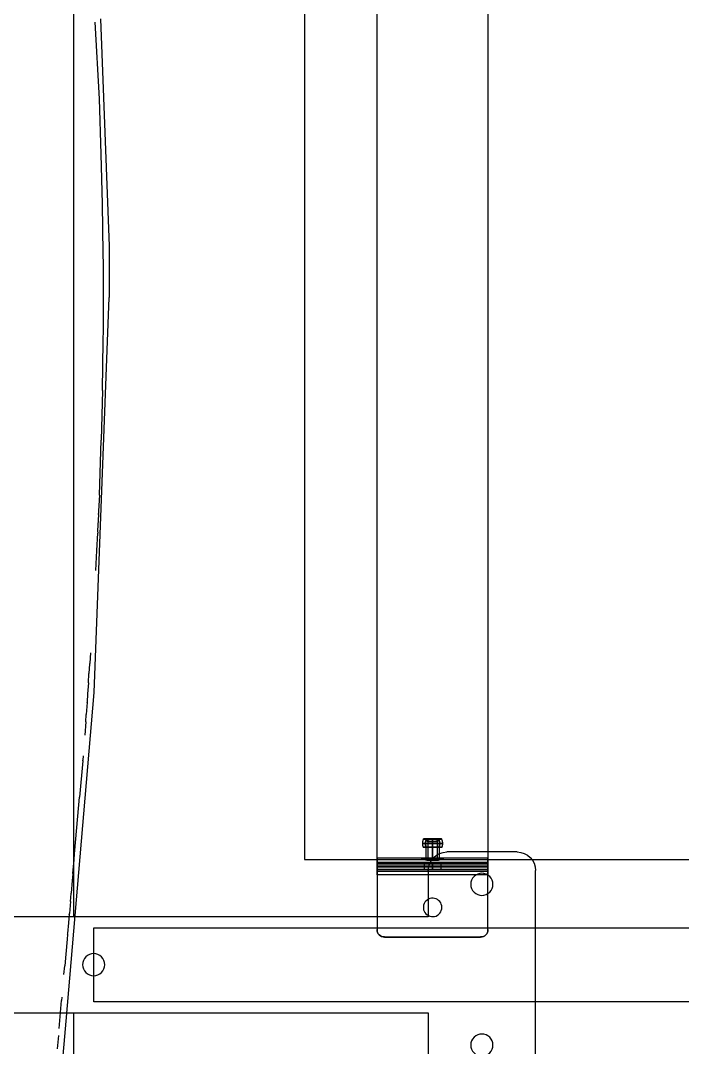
# Model space of a CAD drawing. Header units: millimetres. Extents: x 151130 to 215929, y 2134 to 34533.
# Drawn here: x 164044.9 to 164224, y 10370.8 to 10648.7 of the extents above; entities that cross this region are included whole.
import ezdxf

# ---------------------------------------------------------------- set-up
doc = ezdxf.new("R2010")
doc.units = ezdxf.units.MM
for name, color, linetype in [('2D', 7, 'Continuous'), ('MUEBLES', 8, 'Continuous'), ('OH!-Furniture', 7, 'Continuous')]:
    doc.layers.add(name, color=color, linetype=linetype)

# ---------------------------------------------------------------- blocks, each defined once
blk = doc.blocks.new('SP.LI.5LTD.120')
at = {"layer": '2D'}
for p, q in [((55, 138), (55, -138)), ((175, -120.5), (156, -120.5)), ((151, -125.5), (151, -138)), ((180, -176.5), (180, -125.5)), ((151, -138), (18, -138)), ((18, -164), (151, -164)), ((55, -164), (55, -433)), ((151, -164), (151, -176.5))]:
    blk.add_line(p, q, dxfattribs=at)
at = {"layer": '2D', "extrusion": (0, 0, -1)}
for centre, major_axis, start_param, end_param in [((156, -125.5), (-3.54, 3.54), 5.497787, 7.068583), ((175, -125.5), (3.54, 3.54), -0.785398, 0.785398), ((165.5, -129.25), (2.12, 2.12), 2.356194490192319, 8.639379797371905), ((60.5, -151), (2.12, 2.12), 2.356194490192319, 8.639379797371905), ((165.5, -172.75), (2.12, 2.12), 2.356194490192319, 8.639379797371905)]:
    blk.add_ellipse(centre, major_axis=major_axis, ratio=1, start_param=start_param, end_param=end_param, dxfattribs=at)
blk = doc.blocks.new('GANCHO C DOBLE-flat-4')
at = {"layer": 'OH!-Furniture', "color": 2, "flags": 128}
for points in [[(-96.05, 482.1), (-96.05, 726.5), (-66.06, 726.5), (-66.06, 482.1), (-96.05, 482.1)], [(-66.06, 482.1), (-96.05, 482.1), (-96.05, 726.5), (-66.06, 726.5)], [(-83.54, 487.26), (-83.53, 487.27), (-83.52, 487.29), (-83.51, 487.3), (-83.5, 487.32), (-83.49, 487.33), (-83.47, 487.35), (-83.46, 487.36), (-83.44, 487.37), (-83.42, 487.38), (-83.41, 487.38), (-83.39, 487.39), (-83.37, 487.4), (-83.35, 487.4), (-83.33, 487.4), (-83.31, 487.4), (-83.29, 487.4), (-83.27, 487.4), (-83.25, 487.39), (-83.24, 487.39), (-83.22, 487.38), (-83.2, 487.37), (-83.18, 487.36), (-83.17, 487.35), (-83.15, 487.34), (-83.14, 487.33), (-83.13, 487.31), (-83.14, 487.33), (-83.15, 487.34), (-83.17, 487.35), (-83.18, 487.36), (-83.2, 487.37), (-83.22, 487.38), (-83.24, 487.39), (-83.25, 487.39), (-83.27, 487.4), (-83.29, 487.4), (-83.31, 487.4), (-83.33, 487.4), (-83.35, 487.4), (-83.37, 487.4), (-83.39, 487.39), (-83.41, 487.38), (-83.42, 487.38), (-83.44, 487.37), (-83.46, 487.36), (-83.47, 487.35), (-83.49, 487.33), (-83.5, 487.32), (-83.51, 487.3), (-83.52, 487.29), (-83.53, 487.27)], [(-82.71, 485.11), (-82.74, 485.16), (-82.76, 485.2), (-82.79, 485.25), (-82.81, 485.3), (-82.83, 485.35), (-82.85, 485.39), (-82.87, 485.44), (-82.89, 485.49), (-82.9, 485.54), (-82.92, 485.6), (-82.93, 485.65), (-82.94, 485.7), (-82.95, 485.75), (-82.96, 485.8), (-82.97, 485.85), (-82.98, 485.91), (-82.98, 485.96), (-82.98, 486.01), (-82.99, 486.06), (-82.99, 486.12), (-82.98, 486.17), (-82.98, 486.22), (-82.98, 486.28), (-82.97, 486.33), (-82.97, 486.38), (-82.96, 486.43), (-82.95, 486.49), (-82.94, 486.54), (-82.93, 486.59), (-82.91, 486.64), (-82.9, 486.69), (-82.88, 486.74), (-82.86, 486.79), (-82.84, 486.84), (-82.82, 486.89), (-82.8, 486.94), (-82.78, 486.98), (-82.75, 487.03), (-82.73, 487.08), (-82.7, 487.12), (-82.67, 487.17), (-82.64, 487.21), (-82.61, 487.26), (-82.64, 487.21), (-82.67, 487.17), (-82.7, 487.12), (-82.73, 487.08), (-82.75, 487.03), (-82.78, 486.98), (-82.8, 486.94), (-82.82, 486.89), (-82.84, 486.84), (-82.86, 486.79), (-82.88, 486.74), (-82.9, 486.69), (-82.91, 486.64), (-82.93, 486.59), (-82.94, 486.54), (-82.95, 486.49), (-82.96, 486.43), (-82.97, 486.38), (-82.97, 486.33), (-82.98, 486.28), (-82.98, 486.22), (-82.98, 486.17), (-82.99, 486.12), (-82.99, 486.06), (-82.98, 486.01), (-82.98, 485.96), (-82.98, 485.91), (-82.97, 485.85), (-82.96, 485.8), (-82.95, 485.75), (-82.94, 485.7), (-82.93, 485.65), (-82.92, 485.6), (-82.9, 485.54), (-82.89, 485.49), (-82.87, 485.44), (-82.85, 485.39), (-82.83, 485.35), (-82.81, 485.3), (-82.79, 485.25), (-82.76, 485.2), (-82.74, 485.16)], [(-81.04, 487.31), (-81.04, 487.24), (-81.04, 487.16), (-81.04, 487.08), (-81.04, 487.01), (-81.04, 486.95), (-81.04, 486.88), (-81.04, 486.82), (-81.04, 486.76), (-81.04, 486.71), (-81.04, 486.66), (-81.04, 486.71), (-81.04, 486.76), (-81.04, 486.82), (-81.04, 486.88), (-81.04, 486.95), (-81.04, 487.01), (-81.04, 487.08), (-81.04, 487.16), (-81.04, 487.24)], [(-81.04, 481.59), (-81.04, 486.66)], [(-79.47, 487.26), (-79.44, 487.21), (-79.41, 487.17), (-79.39, 487.12), (-79.36, 487.08), (-79.33, 487.03), (-79.31, 486.98), (-79.29, 486.94), (-79.26, 486.89), (-79.24, 486.84), (-79.22, 486.79), (-79.21, 486.74), (-79.19, 486.69), (-79.17, 486.64), (-79.16, 486.59), (-79.15, 486.54), (-79.14, 486.49), (-79.13, 486.43), (-79.12, 486.38), (-79.11, 486.33), (-79.11, 486.28), (-79.1, 486.22), (-79.1, 486.17), (-79.1, 486.12), (-79.1, 486.06), (-79.1, 486.01), (-79.11, 485.96), (-79.11, 485.91), (-79.12, 485.85), (-79.13, 485.8), (-79.13, 485.75), (-79.14, 485.7), (-79.16, 485.65), (-79.17, 485.6), (-79.18, 485.54), (-79.2, 485.49), (-79.22, 485.44), (-79.24, 485.39), (-79.26, 485.35), (-79.28, 485.3), (-79.3, 485.25), (-79.33, 485.2), (-79.35, 485.16), (-79.38, 485.11), (-79.35, 485.16), (-79.33, 485.2), (-79.3, 485.25), (-79.28, 485.3), (-79.26, 485.35), (-79.24, 485.39), (-79.22, 485.44), (-79.2, 485.49), (-79.18, 485.54), (-79.17, 485.6), (-79.16, 485.65), (-79.14, 485.7), (-79.13, 485.75), (-79.13, 485.8), (-79.12, 485.85), (-79.11, 485.91), (-79.11, 485.96), (-79.1, 486.01), (-79.1, 486.06), (-79.1, 486.12), (-79.1, 486.17), (-79.1, 486.22), (-79.11, 486.28), (-79.11, 486.33), (-79.12, 486.38), (-79.13, 486.43), (-79.14, 486.49), (-79.15, 486.54), (-79.16, 486.59), (-79.17, 486.64), (-79.19, 486.69), (-79.21, 486.74), (-79.22, 486.79), (-79.24, 486.84), (-79.26, 486.89), (-79.29, 486.94), (-79.31, 486.98), (-79.33, 487.03), (-79.36, 487.08), (-79.39, 487.12), (-79.41, 487.17), (-79.44, 487.21)], [(-78.96, 487.31), (-78.95, 487.33), (-78.93, 487.34), (-78.92, 487.35), (-78.9, 487.36), (-78.89, 487.37), (-78.87, 487.38), (-78.85, 487.39), (-78.83, 487.39), (-78.81, 487.4), (-78.79, 487.4), (-78.78, 487.4), (-78.76, 487.4), (-78.74, 487.4), (-78.72, 487.4), (-78.7, 487.39), (-78.68, 487.38), (-78.66, 487.38), (-78.65, 487.37), (-78.63, 487.36), (-78.62, 487.35), (-78.6, 487.33), (-78.59, 487.32), (-78.58, 487.3), (-78.56, 487.29), (-78.55, 487.27), (-78.55, 487.26), (-78.55, 487.27), (-78.56, 487.29), (-78.58, 487.3), (-78.59, 487.32), (-78.6, 487.33), (-78.62, 487.35), (-78.63, 487.36), (-78.65, 487.37), (-78.66, 487.38), (-78.68, 487.38), (-78.7, 487.39), (-78.72, 487.4), (-78.74, 487.4), (-78.76, 487.4), (-78.78, 487.4), (-78.79, 487.4), (-78.81, 487.4), (-78.83, 487.39), (-78.85, 487.39), (-78.87, 487.38), (-78.89, 487.37), (-78.9, 487.36), (-78.92, 487.35), (-78.93, 487.34), (-78.95, 487.33)], [(-81.04, 482.03), (-81.04, 482.11)], [(-66.06, 480.6), (-96.05, 480.6)], [(-66.06, 479.1), (-96.05, 479.1)], [(-78.8, 479.1), (-78.91, 479.1), (-79.24, 479.1), (-79.74, 479.1), (-80.35, 479.1), (-81.04, 479.1), (-81.76, 479.1), (-82.37, 479.1), (-82.87, 479.1), (-83.21, 479.1), (-83.32, 479.1), (-83.21, 479.1), (-82.87, 479.1), (-82.37, 479.1), (-81.76, 479.1), (-81.04, 479.1), (-80.35, 479.1), (-79.74, 479.1), (-79.24, 479.1), (-78.91, 479.1), (-78.8, 479.1)], [(-81.04, 479.1), (-81.04, 480.6)], [(-78.55, 468.81), (-78.57, 469.23), (-78.69, 469.65), (-78.85, 470.03), (-79.1, 470.39), (-79.41, 470.7), (-79.74, 470.95), (-80.1, 471.14), (-80.52, 471.25), (-80.93, 471.31), (-81.35, 471.28), (-81.76, 471.2), (-82.18, 471.03), (-82.54, 470.81), (-82.85, 470.53), (-83.12, 470.2), (-83.32, 469.84), (-83.46, 469.45), (-83.54, 469.04), (-83.54, 468.59), (-83.46, 468.18), (-83.32, 467.79), (-83.12, 467.43), (-82.85, 467.09), (-82.54, 466.82), (-82.18, 466.59), (-81.76, 466.43), (-81.35, 466.34), (-80.93, 466.32), (-80.52, 466.37), (-80.1, 466.48), (-79.74, 466.68), (-79.41, 466.93), (-79.1, 467.23), (-78.85, 467.59), (-78.69, 467.98), (-78.57, 468.4), (-78.55, 468.81)], [(-78.55, 468.81), (-78.57, 469.23), (-78.69, 469.65), (-78.85, 470.03), (-79.1, 470.39), (-79.41, 470.7), (-79.74, 470.95), (-80.1, 471.14), (-80.52, 471.25), (-80.93, 471.31), (-81.35, 471.28), (-81.76, 471.2), (-82.18, 471.03), (-82.54, 470.81), (-82.85, 470.53), (-83.12, 470.2), (-83.32, 469.84), (-83.46, 469.45), (-83.54, 469.04), (-83.54, 468.59), (-83.46, 468.18), (-83.32, 467.79), (-83.12, 467.43), (-82.85, 467.09), (-82.54, 466.82), (-82.18, 466.59), (-81.76, 466.43), (-81.35, 466.34), (-80.93, 466.32), (-80.52, 466.37), (-80.1, 466.48), (-79.74, 466.68), (-79.41, 466.93), (-79.1, 467.23), (-78.85, 467.59), (-78.69, 467.98), (-78.57, 468.4), (-78.55, 468.81)], [(-94.05, 460.82), (-94.44, 460.85), (-94.83, 460.96), (-95.16, 461.16), (-95.47, 461.41), (-95.72, 461.71), (-95.91, 462.05), (-96.02, 462.43), (-96.05, 462.82), (-96.02, 462.43), (-95.91, 462.05), (-95.72, 461.71), (-95.47, 461.41), (-95.16, 461.16), (-94.83, 460.96), (-94.44, 460.85)], [(-66.06, 462.82), (-66.09, 462.43), (-66.2, 462.05), (-66.4, 461.71), (-66.65, 461.41), (-66.95, 461.16), (-67.28, 460.96), (-67.67, 460.85), (-68.06, 460.82), (-67.67, 460.85), (-67.28, 460.96), (-66.95, 461.16), (-66.65, 461.41), (-66.4, 461.71), (-66.2, 462.05), (-66.09, 462.43)], [(-94.05, 460.8), (-68.06, 460.8)]]:
    blk.add_lwpolyline(points, close=True, dxfattribs=at)
for points in [[(-78.3, 486.11), (-78.3, 486.11), (-78.32, 486.11), (-78.33, 486.11), (-78.35, 486.11), (-78.38, 486.11), (-78.4, 486.11), (-78.44, 486.11), (-78.47, 486.11), (-78.52, 486.11), (-78.56, 486.11), (-78.61, 486.11), (-78.66, 486.11), (-78.72, 486.11), (-78.78, 486.11), (-78.85, 486.11), (-78.91, 486.11), (-78.99, 486.11), (-79.06, 486.11), (-79.14, 486.11), (-79.22, 486.11), (-79.31, 486.11), (-79.39, 486.11), (-79.48, 486.11), (-79.57, 486.11), (-79.67, 486.11), (-79.77, 486.11), (-79.87, 486.11), (-79.97, 486.11), (-80.07, 486.11), (-80.17, 486.11), (-80.28, 486.11), (-80.39, 486.11), (-80.49, 486.11), (-80.6, 486.11), (-80.71, 486.11), (-80.82, 486.11), (-80.93, 486.11), (-81.04, 486.11), (-81.04, 486.22), (-81.04, 486.32), (-81.04, 486.43), (-81.04, 486.54), (-81.04, 486.64), (-81.04, 486.75), (-81.04, 486.85), (-81.04, 486.96), (-81.04, 487.06), (-81.04, 487.16), (-81.04, 487.26), (-81.04, 487.16), (-81.04, 487.06), (-81.04, 486.96), (-81.04, 486.85), (-81.04, 486.75), (-81.04, 486.64), (-81.04, 486.54), (-81.04, 486.43), (-81.04, 486.32), (-81.04, 486.22), (-81.04, 486.11), (-81.15, 486.11), (-81.26, 486.11), (-81.37, 486.11), (-81.48, 486.11), (-81.59, 486.11), (-81.7, 486.11), (-81.81, 486.11), (-81.91, 486.11), (-82.02, 486.11), (-82.12, 486.11), (-82.22, 486.11), (-82.32, 486.11), (-82.42, 486.11), (-82.51, 486.11), (-82.6, 486.11), (-82.69, 486.11), (-82.78, 486.11), (-82.87, 486.11), (-82.95, 486.11), (-83.03, 486.11), (-83.1, 486.11), (-83.17, 486.11), (-83.24, 486.11), (-83.31, 486.11), (-83.37, 486.11), (-83.42, 486.11), (-83.48, 486.11), (-83.53, 486.11), (-83.57, 486.11), (-83.61, 486.11), (-83.65, 486.11), (-83.68, 486.11), (-83.71, 486.11), (-83.74, 486.11), (-83.76, 486.11), (-83.77, 486.11), (-83.78, 486.11), (-83.79, 486.11), (-83.79, 486.11)], [(-83.54, 487.26), (-83.57, 487.2), (-83.59, 487.14), (-83.61, 487.08), (-83.64, 487.02), (-83.66, 486.96), (-83.67, 486.9), (-83.69, 486.84), (-83.71, 486.78), (-83.72, 486.72), (-83.74, 486.66), (-83.75, 486.6), (-83.76, 486.53), (-83.77, 486.47), (-83.77, 486.41), (-83.78, 486.35), (-83.79, 486.28), (-83.79, 486.22), (-83.79, 486.16), (-83.79, 486.09), (-83.79, 486.03), (-83.79, 485.97), (-83.78, 485.91), (-83.78, 485.84), (-83.77, 485.78), (-83.76, 485.72), (-83.75, 485.66), (-83.74, 485.59), (-83.73, 485.53), (-83.72, 485.47), (-83.7, 485.41), (-83.68, 485.35), (-83.67, 485.29), (-83.65, 485.23), (-83.63, 485.17), (-83.6, 485.11)], [(-83.6, 485.11), (-83.59, 485.11), (-83.58, 485.11), (-83.57, 485.11), (-83.55, 485.11), (-83.52, 485.11), (-83.5, 485.11), (-83.46, 485.11), (-83.43, 485.11), (-83.39, 485.11), (-83.34, 485.11), (-83.3, 485.11), (-83.24, 485.11), (-83.19, 485.11), (-83.13, 485.11), (-83.06, 485.11), (-83, 485.11), (-82.93, 485.11), (-82.85, 485.11), (-82.78, 485.11), (-82.7, 485.11), (-82.62, 485.11), (-82.53, 485.11), (-82.44, 485.11), (-82.35, 485.11), (-82.26, 485.11), (-82.17, 485.11), (-82.07, 485.11), (-81.97, 485.11), (-81.87, 485.11), (-81.77, 485.11), (-81.67, 485.11), (-81.57, 485.11), (-81.46, 485.11), (-81.36, 485.11), (-81.26, 485.11), (-81.15, 485.11), (-81.04, 485.11), (-80.94, 485.11), (-80.83, 485.11), (-80.73, 485.11), (-80.62, 485.11), (-80.52, 485.11), (-80.42, 485.11), (-80.31, 485.11), (-80.21, 485.11), (-80.11, 485.11), (-80.02, 485.11), (-79.92, 485.11), (-79.83, 485.11), (-79.73, 485.11), (-79.64, 485.11), (-79.56, 485.11), (-79.47, 485.11), (-79.39, 485.11), (-79.31, 485.11), (-79.23, 485.11), (-79.16, 485.11), (-79.09, 485.11), (-79.02, 485.11), (-78.96, 485.11), (-78.9, 485.11), (-78.84, 485.11), (-78.79, 485.11), (-78.74, 485.11), (-78.7, 485.11), (-78.66, 485.11), (-78.62, 485.11), (-78.59, 485.11), (-78.56, 485.11), (-78.54, 485.11), (-78.52, 485.11), (-78.5, 485.11), (-78.49, 485.11), (-78.49, 485.11), (-78.48, 485.11), (-78.46, 485.17), (-78.44, 485.23), (-78.42, 485.29), (-78.4, 485.35), (-78.39, 485.41), (-78.37, 485.47), (-78.36, 485.53), (-78.34, 485.59), (-78.33, 485.66), (-78.32, 485.72), (-78.31, 485.78), (-78.31, 485.84), (-78.3, 485.91), (-78.3, 485.97), (-78.3, 486.03), (-78.3, 486.09), (-78.3, 486.16), (-78.3, 486.22), (-78.3, 486.28), (-78.31, 486.35), (-78.31, 486.41), (-78.32, 486.47), (-78.33, 486.53), (-78.34, 486.6), (-78.35, 486.66), (-78.36, 486.72), (-78.38, 486.78), (-78.39, 486.84), (-78.41, 486.9), (-78.43, 486.96), (-78.45, 487.02), (-78.47, 487.08), (-78.5, 487.14), (-78.52, 487.2), (-78.55, 487.26)], [(-83.54, 487.26), (-83.53, 487.26), (-83.52, 487.26), (-83.51, 487.26), (-83.49, 487.26), (-83.46, 487.26), (-83.43, 487.26), (-83.4, 487.26), (-83.36, 487.26), (-83.32, 487.26), (-83.27, 487.26), (-83.22, 487.26), (-83.17, 487.26), (-83.11, 487.26), (-83.05, 487.26), (-82.99, 487.26), (-82.92, 487.26), (-82.85, 487.26), (-82.77, 487.26), (-82.69, 487.26), (-82.61, 487.26), (-82.53, 487.26), (-82.44, 487.26), (-82.35, 487.26), (-82.26, 487.26), (-82.17, 487.26), (-82.07, 487.26), (-81.97, 487.26), (-81.88, 487.26), (-81.78, 487.26), (-81.67, 487.26), (-81.57, 487.26), (-81.47, 487.26), (-81.36, 487.26), (-81.26, 487.26), (-81.15, 487.26), (-81.04, 487.26), (-80.94, 487.26), (-80.83, 487.26), (-80.73, 487.26), (-80.62, 487.26), (-80.52, 487.26), (-80.41, 487.26), (-80.31, 487.26), (-80.21, 487.26), (-80.11, 487.26), (-80.01, 487.26), (-79.92, 487.26), (-79.83, 487.26), (-79.73, 487.26), (-79.64, 487.26), (-79.56, 487.26), (-79.47, 487.26), (-79.39, 487.26), (-79.32, 487.26), (-79.24, 487.26), (-79.17, 487.26), (-79.1, 487.26), (-79.04, 487.26), (-78.97, 487.26), (-78.92, 487.26), (-78.86, 487.26), (-78.81, 487.26), (-78.77, 487.26), (-78.73, 487.26), (-78.69, 487.26), (-78.65, 487.26), (-78.63, 487.26), (-78.6, 487.26), (-78.58, 487.26), (-78.57, 487.26), (-78.55, 487.26), (-78.55, 487.26), (-78.55, 487.26), (-78.55, 487.26), (-78.55, 487.26), (-78.57, 487.26), (-78.58, 487.26), (-78.6, 487.26), (-78.63, 487.26), (-78.65, 487.26), (-78.69, 487.26), (-78.73, 487.26), (-78.77, 487.26), (-78.81, 487.26), (-78.86, 487.26), (-78.92, 487.26), (-78.97, 487.26), (-79.04, 487.26), (-79.1, 487.26), (-79.17, 487.26), (-79.24, 487.26), (-79.32, 487.26), (-79.39, 487.26), (-79.47, 487.26), (-79.56, 487.26), (-79.64, 487.26), (-79.73, 487.26), (-79.83, 487.26), (-79.92, 487.26), (-80.01, 487.26), (-80.11, 487.26), (-80.21, 487.26), (-80.31, 487.26), (-80.41, 487.26), (-80.52, 487.26), (-80.62, 487.26), (-80.73, 487.26), (-80.83, 487.26), (-80.94, 487.26), (-81.04, 487.26), (-81.15, 487.26), (-81.26, 487.26), (-81.36, 487.26), (-81.47, 487.26), (-81.57, 487.26), (-81.67, 487.26), (-81.78, 487.26), (-81.88, 487.26), (-81.97, 487.26), (-82.07, 487.26), (-82.17, 487.26), (-82.26, 487.26), (-82.35, 487.26), (-82.44, 487.26), (-82.53, 487.26), (-82.61, 487.26), (-82.69, 487.26), (-82.77, 487.26), (-82.85, 487.26), (-82.92, 487.26), (-82.99, 487.26), (-83.05, 487.26), (-83.11, 487.26), (-83.17, 487.26), (-83.22, 487.26), (-83.27, 487.26), (-83.32, 487.26), (-83.36, 487.26), (-83.4, 487.26), (-83.43, 487.26), (-83.46, 487.26), (-83.49, 487.26), (-83.51, 487.26), (-83.52, 487.26), (-83.53, 487.26), (-83.54, 487.26), (-83.54, 487.26)], [(-78.74, 487.4), (-78.75, 487.4), (-78.76, 487.4), (-78.77, 487.4), (-78.79, 487.4), (-78.82, 487.4), (-78.84, 487.4), (-78.88, 487.4), (-78.91, 487.4), (-78.95, 487.4), (-79, 487.4), (-79.05, 487.4), (-79.1, 487.4), (-79.15, 487.4), (-79.21, 487.4), (-79.28, 487.4), (-79.34, 487.4), (-79.41, 487.4), (-79.49, 487.4), (-79.56, 487.4), (-79.64, 487.4), (-79.72, 487.4), (-79.8, 487.4), (-79.89, 487.4), (-79.98, 487.4), (-80.07, 487.4), (-80.16, 487.4), (-80.25, 487.4), (-80.35, 487.4), (-80.45, 487.4), (-80.54, 487.4), (-80.64, 487.4), (-80.74, 487.4), (-80.84, 487.4), (-80.94, 487.4), (-81.04, 487.4), (-81.14, 487.4), (-81.24, 487.4), (-81.34, 487.4), (-81.44, 487.4), (-81.54, 487.4), (-81.64, 487.4), (-81.74, 487.4), (-81.83, 487.4), (-81.93, 487.4), (-82.02, 487.4), (-82.11, 487.4), (-82.2, 487.4), (-82.28, 487.4), (-82.37, 487.4), (-82.45, 487.4), (-82.53, 487.4), (-82.6, 487.4), (-82.67, 487.4), (-82.74, 487.4), (-82.81, 487.4), (-82.87, 487.4), (-82.93, 487.4), (-82.99, 487.4), (-83.04, 487.4), (-83.09, 487.4), (-83.13, 487.4), (-83.17, 487.4), (-83.21, 487.4), (-83.24, 487.4), (-83.27, 487.4), (-83.3, 487.4), (-83.31, 487.4), (-83.33, 487.4), (-83.34, 487.4), (-83.35, 487.4), (-83.35, 487.4), (-83.35, 487.4), (-83.34, 487.4), (-83.33, 487.4), (-83.31, 487.4), (-83.3, 487.4), (-83.27, 487.4), (-83.24, 487.4), (-83.21, 487.4), (-83.17, 487.4), (-83.13, 487.4), (-83.09, 487.4), (-83.04, 487.4), (-82.99, 487.4), (-82.93, 487.4), (-82.87, 487.4), (-82.81, 487.4), (-82.74, 487.4), (-82.67, 487.4), (-82.6, 487.4), (-82.53, 487.4), (-82.45, 487.4), (-82.37, 487.4), (-82.28, 487.4), (-82.2, 487.4), (-82.11, 487.4), (-82.02, 487.4), (-81.93, 487.4), (-81.83, 487.4), (-81.74, 487.4), (-81.64, 487.4), (-81.54, 487.4), (-81.44, 487.4), (-81.34, 487.4), (-81.24, 487.4), (-81.14, 487.4), (-81.04, 487.4), (-80.94, 487.4), (-80.84, 487.4), (-80.74, 487.4), (-80.64, 487.4), (-80.54, 487.4), (-80.45, 487.4), (-80.35, 487.4), (-80.25, 487.4), (-80.16, 487.4), (-80.07, 487.4), (-79.98, 487.4), (-79.89, 487.4), (-79.8, 487.4), (-79.72, 487.4), (-79.64, 487.4), (-79.56, 487.4), (-79.49, 487.4), (-79.41, 487.4), (-79.34, 487.4), (-79.28, 487.4), (-79.21, 487.4), (-79.15, 487.4), (-79.1, 487.4), (-79.05, 487.4), (-79, 487.4), (-78.95, 487.4), (-78.91, 487.4), (-78.88, 487.4), (-78.84, 487.4), (-78.82, 487.4), (-78.79, 487.4), (-78.77, 487.4), (-78.76, 487.4), (-78.75, 487.4), (-78.74, 487.4), (-78.74, 487.4)], [(-78.96, 487.31), (-78.96, 487.31), (-78.97, 487.31), (-78.98, 487.31), (-79, 487.31), (-79.02, 487.31), (-79.04, 487.31), (-79.07, 487.31), (-79.1, 487.31), (-79.14, 487.31), (-79.18, 487.31), (-79.22, 487.31), (-79.27, 487.31), (-79.33, 487.31), (-79.38, 487.31), (-79.44, 487.31), (-79.5, 487.31), (-79.57, 487.31), (-79.64, 487.31), (-79.71, 487.31), (-79.79, 487.31), (-79.87, 487.31), (-79.95, 487.31), (-80.03, 487.31), (-80.12, 487.31), (-80.2, 487.31), (-80.29, 487.31), (-80.38, 487.31), (-80.47, 487.31), (-80.57, 487.31), (-80.66, 487.31), (-80.76, 487.31), (-80.85, 487.31), (-80.95, 487.31), (-81.04, 487.31), (-81.14, 487.31), (-81.24, 487.31), (-81.33, 487.31), (-81.43, 487.31), (-81.52, 487.31), (-81.61, 487.31), (-81.71, 487.31), (-81.8, 487.31), (-81.88, 487.31), (-81.97, 487.31), (-82.06, 487.31), (-82.14, 487.31), (-82.22, 487.31), (-82.3, 487.31), (-82.37, 487.31), (-82.45, 487.31), (-82.52, 487.31), (-82.58, 487.31), (-82.65, 487.31), (-82.7, 487.31), (-82.76, 487.31), (-82.81, 487.31), (-82.86, 487.31), (-82.91, 487.31), (-82.95, 487.31), (-82.98, 487.31), (-83.02, 487.31), (-83.05, 487.31), (-83.07, 487.31), (-83.09, 487.31), (-83.11, 487.31), (-83.12, 487.31), (-83.12, 487.31), (-83.13, 487.31)], [(-83.12, 487.31), (-83.12, 487.31), (-83.11, 487.31), (-83.09, 487.31), (-83.07, 487.31), (-83.05, 487.31), (-83.02, 487.31), (-82.98, 487.31), (-82.95, 487.31), (-82.91, 487.31), (-82.86, 487.31), (-82.81, 487.31), (-82.76, 487.31), (-82.7, 487.31), (-82.65, 487.31), (-82.58, 487.31), (-82.52, 487.31), (-82.45, 487.31), (-82.37, 487.31), (-82.3, 487.31), (-82.22, 487.31), (-82.14, 487.31), (-82.06, 487.31), (-81.97, 487.31), (-81.88, 487.31), (-81.8, 487.31), (-81.71, 487.31), (-81.61, 487.31), (-81.52, 487.31), (-81.43, 487.31), (-81.33, 487.31), (-81.24, 487.31), (-81.14, 487.31), (-81.04, 487.31), (-80.95, 487.31), (-80.85, 487.31), (-80.76, 487.31), (-80.66, 487.31), (-80.57, 487.31), (-80.47, 487.31), (-80.38, 487.31), (-80.29, 487.31), (-80.2, 487.31), (-80.12, 487.31), (-80.03, 487.31), (-79.95, 487.31), (-79.87, 487.31), (-79.79, 487.31), (-79.71, 487.31), (-79.64, 487.31), (-79.57, 487.31), (-79.5, 487.31), (-79.44, 487.31), (-79.38, 487.31), (-79.33, 487.31), (-79.27, 487.31), (-79.22, 487.31), (-79.18, 487.31), (-79.14, 487.31), (-79.1, 487.31), (-79.07, 487.31), (-79.04, 487.31), (-79.02, 487.31), (-79, 487.31), (-78.98, 487.31), (-78.97, 487.31), (-78.96, 487.31), (-78.96, 487.31), (-79, 487.27), (-79.05, 487.22), (-79.09, 487.18), (-79.13, 487.13), (-79.18, 487.09), (-79.23, 487.05), (-79.27, 487.01), (-79.32, 486.97), (-79.37, 486.93), (-79.42, 486.89), (-79.47, 486.85), (-79.52, 486.82), (-79.58, 486.78), (-79.63, 486.75), (-79.68, 486.72), (-79.74, 486.69), (-79.79, 486.66)], [(-83.12, 487.31), (-83.08, 487.27), (-83.04, 487.22), (-83, 487.18), (-82.95, 487.13), (-82.91, 487.09), (-82.86, 487.05), (-82.81, 487.01), (-82.76, 486.97), (-82.72, 486.93), (-82.67, 486.89), (-82.61, 486.85), (-82.56, 486.82), (-82.51, 486.78), (-82.46, 486.75), (-82.4, 486.72), (-82.35, 486.69), (-82.29, 486.66)], [(-82.78, 487.32), (-82.74, 487.27), (-82.69, 487.23), (-82.65, 487.2), (-82.6, 487.16), (-82.56, 487.12), (-82.51, 487.09), (-82.46, 487.05), (-82.41, 487.02), (-82.36, 486.99), (-82.31, 486.96), (-82.26, 486.93), (-82.21, 486.9), (-82.16, 486.87), (-82.1, 486.85), (-82.05, 486.82), (-81.99, 486.8), (-81.94, 486.78), (-81.88, 486.76), (-81.83, 486.74), (-81.77, 486.72), (-81.71, 486.7), (-81.66, 486.69), (-81.6, 486.67), (-81.54, 486.66)], [(-82.78, 487.32), (-82.74, 487.27), (-82.69, 487.23), (-82.65, 487.2), (-82.6, 487.16), (-82.56, 487.12), (-82.51, 487.09), (-82.46, 487.05), (-82.41, 487.02), (-82.36, 486.99), (-82.31, 486.96), (-82.26, 486.93), (-82.21, 486.9), (-82.16, 486.87), (-82.1, 486.85), (-82.05, 486.82), (-81.99, 486.8), (-81.94, 486.78), (-81.88, 486.76), (-81.83, 486.74), (-81.77, 486.72), (-81.71, 486.7), (-81.66, 486.69), (-81.6, 486.67), (-81.54, 486.66)], [(-82.29, 486.66), (-82.29, 486.66), (-82.28, 486.66), (-82.27, 486.66), (-82.26, 486.66), (-82.24, 486.66), (-82.21, 486.66), (-82.18, 486.66), (-82.15, 486.66), (-82.11, 486.66), (-82.07, 486.66), (-82.03, 486.66), (-81.98, 486.66), (-81.93, 486.66), (-81.87, 486.66), (-81.81, 486.66), (-81.75, 486.66), (-81.69, 486.66), (-81.62, 486.66), (-81.56, 486.66), (-81.49, 486.66), (-81.42, 486.66), (-81.34, 486.66), (-81.27, 486.66), (-81.19, 486.66), (-81.12, 486.66), (-81.04, 486.66), (-80.97, 486.66), (-80.89, 486.66), (-80.82, 486.66), (-80.74, 486.66), (-80.67, 486.66), (-80.6, 486.66), (-80.53, 486.66), (-80.46, 486.66), (-80.4, 486.66), (-80.33, 486.66), (-80.27, 486.66), (-80.22, 486.66), (-80.16, 486.66), (-80.11, 486.66), (-80.06, 486.66), (-80.02, 486.66), (-79.97, 486.66), (-79.94, 486.66), (-79.9, 486.66), (-79.88, 486.66), (-79.85, 486.66), (-79.83, 486.66), (-79.82, 486.66), (-79.8, 486.66), (-79.8, 486.66), (-79.79, 486.66), (-79.79, 481.59), (-79.8, 481.59), (-79.8, 481.59), (-79.82, 481.59), (-79.83, 481.59), (-79.85, 481.59), (-79.88, 481.59), (-79.9, 481.59), (-79.94, 481.59), (-79.97, 481.59), (-80.02, 481.59), (-80.06, 481.59), (-80.11, 481.59), (-80.16, 481.59), (-80.22, 481.59), (-80.27, 481.59), (-80.33, 481.59), (-80.4, 481.59), (-80.46, 481.59), (-80.53, 481.59), (-80.6, 481.59), (-80.67, 481.59), (-80.74, 481.59), (-80.82, 481.59), (-80.89, 481.59), (-80.97, 481.59), (-81.04, 481.59), (-81.12, 481.59), (-81.19, 481.59), (-81.27, 481.59), (-81.34, 481.59), (-81.42, 481.59), (-81.49, 481.59), (-81.56, 481.59), (-81.62, 481.59), (-81.69, 481.59), (-81.75, 481.59), (-81.81, 481.59), (-81.87, 481.59), (-81.93, 481.59), (-81.98, 481.59), (-82.03, 481.59), (-82.07, 481.59), (-82.11, 481.59), (-82.15, 481.59), (-82.18, 481.59), (-82.21, 481.59), (-82.24, 481.59), (-82.26, 481.59), (-82.27, 481.59), (-82.28, 481.59), (-82.29, 481.59)], [(-79.8, 486.66), (-79.8, 486.66), (-79.82, 486.66), (-79.83, 486.66), (-79.85, 486.66), (-79.88, 486.66), (-79.9, 486.66), (-79.94, 486.66), (-79.97, 486.66), (-80.02, 486.66), (-80.06, 486.66), (-80.11, 486.66), (-80.16, 486.66), (-80.22, 486.66), (-80.27, 486.66), (-80.33, 486.66), (-80.4, 486.66), (-80.46, 486.66), (-80.53, 486.66), (-80.6, 486.66), (-80.67, 486.66), (-80.74, 486.66), (-80.82, 486.66), (-80.89, 486.66), (-80.97, 486.66), (-81.04, 486.66), (-81.12, 486.66), (-81.19, 486.66), (-81.27, 486.66), (-81.34, 486.66), (-81.42, 486.66), (-81.49, 486.66), (-81.56, 486.66), (-81.62, 486.66), (-81.69, 486.66), (-81.75, 486.66), (-81.81, 486.66), (-81.87, 486.66), (-81.93, 486.66), (-81.98, 486.66), (-82.03, 486.66), (-82.07, 486.66), (-82.11, 486.66), (-82.15, 486.66), (-82.18, 486.66), (-82.21, 486.66), (-82.24, 486.66), (-82.26, 486.66), (-82.27, 486.66), (-82.28, 486.66), (-82.29, 486.66), (-82.29, 486.66), (-82.29, 481.59), (-82.29, 481.59), (-82.28, 481.59), (-82.27, 481.59), (-82.26, 481.59), (-82.24, 481.59), (-82.21, 481.59), (-82.18, 481.59), (-82.15, 481.59), (-82.11, 481.59), (-82.07, 481.59), (-82.03, 481.59), (-81.98, 481.59), (-81.93, 481.59), (-81.87, 481.59), (-81.81, 481.59), (-81.75, 481.59), (-81.69, 481.59), (-81.62, 481.59), (-81.56, 481.59), (-81.49, 481.59), (-81.42, 481.59), (-81.34, 481.59), (-81.27, 481.59), (-81.19, 481.59), (-81.12, 481.59), (-81.04, 481.59), (-80.97, 481.59), (-80.89, 481.59), (-80.82, 481.59), (-80.74, 481.59), (-80.67, 481.59), (-80.6, 481.59), (-80.53, 481.59), (-80.46, 481.59), (-80.4, 481.59), (-80.33, 481.59), (-80.27, 481.59), (-80.22, 481.59), (-80.16, 481.59), (-80.11, 481.59), (-80.06, 481.59), (-80.02, 481.59), (-79.97, 481.59), (-79.94, 481.59), (-79.9, 481.59), (-79.88, 481.59), (-79.85, 481.59), (-79.83, 481.59), (-79.82, 481.59), (-79.8, 481.59), (-79.8, 481.59), (-79.79, 481.59)], [(-80.55, 486.66), (-80.49, 486.67), (-80.43, 486.69), (-80.37, 486.7), (-80.32, 486.72), (-80.26, 486.74), (-80.2, 486.76), (-80.15, 486.78), (-80.09, 486.8), (-80.04, 486.82), (-79.98, 486.85), (-79.93, 486.87), (-79.88, 486.9), (-79.83, 486.93), (-79.78, 486.96), (-79.72, 486.99), (-79.67, 487.02), (-79.63, 487.05), (-79.58, 487.09), (-79.53, 487.12), (-79.48, 487.16), (-79.44, 487.2), (-79.39, 487.23), (-79.35, 487.27), (-79.31, 487.32)], [(-80.54, 486.66), (-80.49, 486.67), (-80.43, 486.69), (-80.37, 486.7), (-80.32, 486.72), (-80.26, 486.74), (-80.2, 486.76), (-80.15, 486.78), (-80.09, 486.8), (-80.04, 486.82), (-79.98, 486.85), (-79.93, 486.87), (-79.88, 486.9), (-79.83, 486.93), (-79.77, 486.96), (-79.72, 486.99), (-79.67, 487.02), (-79.63, 487.05), (-79.58, 487.09), (-79.53, 487.12), (-79.48, 487.16), (-79.44, 487.2), (-79.39, 487.23), (-79.35, 487.27), (-79.3, 487.32)], [(-83.79, 486.11), (-83.78, 486.11), (-83.77, 486.11), (-83.76, 486.11), (-83.74, 486.11), (-83.71, 486.11), (-83.68, 486.11), (-83.65, 486.11), (-83.61, 486.11), (-83.57, 486.11), (-83.53, 486.11), (-83.48, 486.11), (-83.42, 486.11), (-83.37, 486.11), (-83.31, 486.11), (-83.24, 486.11), (-83.17, 486.11), (-83.1, 486.11), (-83.03, 486.11), (-82.95, 486.11), (-82.87, 486.11), (-82.78, 486.11), (-82.69, 486.11), (-82.6, 486.11), (-82.51, 486.11), (-82.42, 486.11), (-82.32, 486.11), (-82.22, 486.11), (-82.12, 486.11), (-82.02, 486.11), (-81.91, 486.11), (-81.81, 486.11), (-81.7, 486.11), (-81.59, 486.11), (-81.48, 486.11), (-81.37, 486.11), (-81.26, 486.11), (-81.15, 486.11), (-81.04, 486.11), (-81.04, 486), (-81.04, 485.88), (-81.04, 485.77), (-81.04, 485.66), (-81.04, 485.55), (-81.04, 485.43), (-81.04, 485.32), (-81.04, 485.22), (-81.04, 485.11), (-81.04, 482.11), (-81.04, 485.11)], [(-78.48, 485.11), (-78.49, 485.11), (-78.49, 485.11), (-78.5, 485.11), (-78.52, 485.11), (-78.54, 485.11), (-78.56, 485.11), (-78.59, 485.11), (-78.62, 485.11), (-78.66, 485.11), (-78.7, 485.11), (-78.74, 485.11), (-78.79, 485.11), (-78.84, 485.11), (-78.9, 485.11), (-78.96, 485.11), (-79.02, 485.11), (-79.09, 485.11), (-79.16, 485.11), (-79.23, 485.11), (-79.31, 485.11), (-79.39, 485.11), (-79.47, 485.11), (-79.56, 485.11), (-79.64, 485.11), (-79.73, 485.11), (-79.83, 485.11), (-79.92, 485.11), (-80.02, 485.11), (-80.11, 485.11), (-80.21, 485.11), (-80.31, 485.11), (-80.42, 485.11), (-80.52, 485.11), (-80.62, 485.11), (-80.73, 485.11), (-80.83, 485.11), (-80.94, 485.11), (-81.04, 485.11), (-81.15, 485.11), (-81.26, 485.11), (-81.36, 485.11), (-81.46, 485.11), (-81.57, 485.11), (-81.67, 485.11), (-81.77, 485.11), (-81.87, 485.11), (-81.97, 485.11), (-82.07, 485.11), (-82.17, 485.11), (-82.26, 485.11), (-82.35, 485.11), (-82.44, 485.11), (-82.53, 485.11), (-82.62, 485.11), (-82.7, 485.11), (-82.78, 485.11), (-82.85, 485.11), (-82.93, 485.11), (-83, 485.11), (-83.06, 485.11), (-83.13, 485.11), (-83.19, 485.11), (-83.24, 485.11), (-83.3, 485.11), (-83.34, 485.11), (-83.39, 485.11), (-83.43, 485.11), (-83.46, 485.11), (-83.5, 485.11), (-83.52, 485.11), (-83.55, 485.11), (-83.57, 485.11), (-83.58, 485.11), (-83.59, 485.11), (-83.6, 485.11), (-83.6, 485.11)], [(-82.79, 482.11), (-82.78, 482.11), (-82.77, 482.11), (-82.76, 482.11), (-82.74, 482.11), (-82.71, 482.11), (-82.68, 482.11), (-82.65, 482.11), (-82.61, 482.11), (-82.57, 482.11), (-82.53, 482.11), (-82.48, 482.11), (-82.43, 482.11), (-82.37, 482.11), (-82.31, 482.11), (-82.25, 482.11), (-82.18, 482.11), (-82.11, 482.11), (-82.04, 482.11), (-81.97, 482.11), (-81.89, 482.11), (-81.81, 482.11), (-81.73, 482.11), (-81.65, 482.11), (-81.57, 482.11), (-81.48, 482.11), (-81.4, 482.11), (-81.31, 482.11), (-81.22, 482.11), (-81.13, 482.11), (-81.04, 482.11), (-80.96, 482.11), (-80.87, 482.11), (-80.78, 482.11), (-80.69, 482.11), (-80.61, 482.11), (-80.52, 482.11), (-80.44, 482.11), (-80.35, 482.11), (-80.27, 482.11), (-80.19, 482.11), (-80.12, 482.11), (-80.04, 482.11), (-79.97, 482.11), (-79.9, 482.11), (-79.84, 482.11), (-79.78, 482.11), (-79.72, 482.11), (-79.66, 482.11), (-79.61, 482.11), (-79.56, 482.11), (-79.51, 482.11), (-79.47, 482.11), (-79.44, 482.11), (-79.4, 482.11), (-79.38, 482.11), (-79.35, 482.11), (-79.33, 482.11), (-79.32, 482.11), (-79.3, 482.11), (-79.3, 482.11), (-79.29, 482.11), (-79.3, 482.11), (-79.3, 482.11), (-79.32, 482.11), (-79.33, 482.11), (-79.35, 482.11), (-79.38, 482.11), (-79.4, 482.11), (-79.44, 482.11), (-79.47, 482.11), (-79.51, 482.11), (-79.56, 482.11), (-79.61, 482.11), (-79.66, 482.11), (-79.72, 482.11), (-79.78, 482.11), (-79.84, 482.11), (-79.9, 482.11), (-79.97, 482.11), (-80.04, 482.11), (-80.12, 482.11), (-80.19, 482.11), (-80.27, 482.11), (-80.35, 482.11), (-80.44, 482.11), (-80.52, 482.11), (-80.61, 482.11), (-80.69, 482.11), (-80.78, 482.11), (-80.87, 482.11), (-80.96, 482.11), (-81.04, 482.11), (-81.13, 482.11), (-81.22, 482.11), (-81.31, 482.11), (-81.4, 482.11), (-81.48, 482.11), (-81.57, 482.11), (-81.65, 482.11), (-81.73, 482.11), (-81.81, 482.11), (-81.89, 482.11), (-81.97, 482.11), (-82.04, 482.11), (-82.11, 482.11), (-82.18, 482.11), (-82.25, 482.11), (-82.31, 482.11), (-82.37, 482.11), (-82.43, 482.11), (-82.48, 482.11), (-82.53, 482.11), (-82.57, 482.11), (-82.61, 482.11), (-82.65, 482.11), (-82.68, 482.11), (-82.71, 482.11), (-82.74, 482.11), (-82.76, 482.11), (-82.77, 482.11), (-82.78, 482.11), (-82.79, 482.11), (-82.79, 482.11), (-82.79, 485.11), (-82.79, 485.11), (-82.78, 485.11), (-82.77, 485.11), (-82.76, 485.11), (-82.74, 485.11), (-82.71, 485.11), (-82.68, 485.11), (-82.65, 485.11), (-82.61, 485.11), (-82.57, 485.11), (-82.53, 485.11), (-82.48, 485.11), (-82.43, 485.11), (-82.37, 485.11), (-82.31, 485.11), (-82.25, 485.11), (-82.18, 485.11), (-82.11, 485.11), (-82.04, 485.11), (-81.97, 485.11), (-81.89, 485.11), (-81.81, 485.11), (-81.73, 485.11), (-81.65, 485.11), (-81.57, 485.11), (-81.48, 485.11), (-81.4, 485.11), (-81.31, 485.11), (-81.22, 485.11), (-81.13, 485.11), (-81.04, 485.11), (-80.96, 485.11), (-80.87, 485.11), (-80.78, 485.11), (-80.69, 485.11), (-80.61, 485.11), (-80.52, 485.11), (-80.44, 485.11), (-80.35, 485.11), (-80.27, 485.11), (-80.19, 485.11), (-80.12, 485.11), (-80.04, 485.11), (-79.97, 485.11), (-79.9, 485.11), (-79.84, 485.11), (-79.78, 485.11), (-79.72, 485.11), (-79.66, 485.11), (-79.61, 485.11), (-79.56, 485.11), (-79.51, 485.11), (-79.47, 485.11), (-79.44, 485.11), (-79.4, 485.11), (-79.38, 485.11), (-79.35, 485.11), (-79.33, 485.11), (-79.32, 485.11), (-79.3, 485.11), (-79.3, 485.11), (-79.29, 485.11), (-79.3, 485.11), (-79.3, 485.11), (-79.32, 485.11), (-79.33, 485.11), (-79.35, 485.11), (-79.38, 485.11), (-79.4, 485.11), (-79.44, 485.11), (-79.47, 485.11), (-79.51, 485.11), (-79.56, 485.11), (-79.61, 485.11), (-79.66, 485.11), (-79.72, 485.11), (-79.78, 485.11), (-79.84, 485.11), (-79.9, 485.11), (-79.97, 485.11), (-80.04, 485.11), (-80.12, 485.11), (-80.19, 485.11), (-80.27, 485.11), (-80.35, 485.11), (-80.44, 485.11), (-80.52, 485.11), (-80.61, 485.11), (-80.69, 485.11), (-80.78, 485.11), (-80.87, 485.11), (-80.96, 485.11), (-81.04, 485.11), (-81.13, 485.11), (-81.22, 485.11), (-81.31, 485.11), (-81.4, 485.11), (-81.48, 485.11), (-81.57, 485.11), (-81.65, 485.11), (-81.73, 485.11), (-81.81, 485.11), (-81.89, 485.11), (-81.97, 485.11), (-82.04, 485.11), (-82.11, 485.11), (-82.18, 485.11), (-82.25, 485.11), (-82.31, 485.11), (-82.37, 485.11), (-82.43, 485.11), (-82.48, 485.11), (-82.53, 485.11), (-82.57, 485.11), (-82.61, 485.11), (-82.65, 485.11), (-82.68, 485.11), (-82.71, 485.11), (-82.74, 485.11), (-82.76, 485.11), (-82.77, 485.11), (-82.78, 485.11), (-82.79, 485.11)], [(-81.04, 485.22), (-81.04, 485.32), (-81.04, 485.43), (-81.04, 485.55), (-81.04, 485.66), (-81.04, 485.77), (-81.04, 485.88), (-81.04, 486), (-81.04, 486.11), (-80.93, 486.11), (-80.82, 486.11), (-80.71, 486.11), (-80.6, 486.11), (-80.49, 486.11), (-80.39, 486.11), (-80.28, 486.11), (-80.17, 486.11), (-80.07, 486.11), (-79.97, 486.11), (-79.87, 486.11), (-79.77, 486.11), (-79.67, 486.11), (-79.57, 486.11), (-79.48, 486.11), (-79.39, 486.11), (-79.31, 486.11), (-79.22, 486.11), (-79.14, 486.11), (-79.06, 486.11), (-78.99, 486.11), (-78.91, 486.11), (-78.85, 486.11), (-78.78, 486.11), (-78.72, 486.11), (-78.66, 486.11), (-78.61, 486.11), (-78.56, 486.11), (-78.52, 486.11), (-78.47, 486.11), (-78.44, 486.11), (-78.4, 486.11), (-78.38, 486.11), (-78.35, 486.11), (-78.33, 486.11), (-78.32, 486.11), (-78.3, 486.11), (-78.3, 486.11), (-78.3, 486.11)], [(-79.29, 485.11), (-79.29, 482.11)], [(-66.06, 462.82), (-66.06, 477.61), (-66.06, 478.38), (-66.06, 479.1), (-66.06, 479.74), (-66.06, 480.21), (-66.06, 480.52), (-66.06, 480.6), (-66.06, 480.71), (-66.06, 481.05), (-66.06, 481.55), (-66.06, 482.1), (-66.06, 481.32), (-66.06, 480.6), (-66.06, 479.99), (-66.06, 479.52), (-66.06, 479.22), (-66.06, 479.1), (-66.06, 478.99), (-66.06, 478.66), (-66.06, 478.19), (-66.06, 477.61), (-96.05, 477.61), (-96.05, 478.19), (-96.05, 478.66), (-96.05, 478.99), (-96.05, 479.1)], [(-96.05, 479.1), (-96.05, 479.22), (-96.05, 479.52), (-96.05, 479.99), (-96.05, 480.6), (-96.05, 481.32), (-96.05, 482.1), (-96.05, 481.55), (-96.05, 481.05), (-96.05, 480.71), (-96.05, 480.6), (-96.05, 480.52), (-96.05, 480.21), (-96.05, 479.74), (-96.05, 479.1), (-96.05, 478.38), (-96.05, 477.61), (-96.05, 462.82)], [(-96.05, 481.05), (-66.06, 481.05)], [(-78.05, 482.03), (-78.05, 482.03), (-78.05, 482.03), (-78.07, 482.03), (-78.08, 482.03), (-78.1, 482.03), (-78.12, 482.03), (-78.15, 482.03), (-78.19, 482.03), (-78.22, 482.03), (-78.26, 482.03), (-78.31, 482.03), (-78.36, 482.03), (-78.41, 482.03), (-78.47, 482.03), (-78.53, 482.03), (-78.59, 482.03), (-78.66, 482.03), (-78.73, 482.03), (-78.81, 482.03), (-78.88, 482.03), (-78.96, 482.03), (-79.05, 482.03), (-79.14, 482.03), (-79.23, 482.03), (-79.32, 482.03), (-79.41, 482.03), (-79.51, 482.03), (-79.61, 482.03), (-79.71, 482.03), (-79.82, 482.03), (-79.92, 482.03), (-80.03, 482.03), (-80.14, 482.03), (-80.25, 482.03), (-80.36, 482.03), (-80.47, 482.03), (-80.59, 482.03), (-80.7, 482.03), (-80.81, 482.03), (-80.93, 482.03), (-81.04, 482.03), (-81.16, 482.03), (-81.27, 482.03), (-81.39, 482.03), (-81.5, 482.03), (-81.61, 482.03), (-81.73, 482.03), (-81.84, 482.03), (-81.95, 482.03), (-82.06, 482.03), (-82.16, 482.03), (-82.27, 482.03), (-82.37, 482.03), (-82.48, 482.03), (-82.58, 482.03), (-82.67, 482.03), (-82.77, 482.03), (-82.86, 482.03), (-82.95, 482.03), (-83.04, 482.03), (-83.12, 482.03), (-83.2, 482.03), (-83.28, 482.03), (-83.36, 482.03), (-83.43, 482.03), (-83.5, 482.03), (-83.56, 482.03), (-83.62, 482.03), (-83.68, 482.03), (-83.73, 482.03), (-83.78, 482.03), (-83.82, 482.03), (-83.86, 482.03), (-83.9, 482.03), (-83.93, 482.03), (-83.96, 482.03), (-83.99, 482.03), (-84.01, 482.03), (-84.02, 482.03), (-84.03, 482.03), (-84.04, 482.03), (-84.04, 482.03), (-84.04, 482.11), (-84.04, 482.11), (-84.03, 482.11), (-84.02, 482.11), (-84.01, 482.11), (-83.99, 482.11), (-83.96, 482.11), (-83.93, 482.11), (-83.9, 482.11), (-83.86, 482.11), (-83.82, 482.11), (-83.78, 482.11), (-83.73, 482.11), (-83.68, 482.11), (-83.62, 482.11), (-83.56, 482.11), (-83.5, 482.11), (-83.43, 482.11), (-83.36, 482.11), (-83.28, 482.11), (-83.2, 482.11), (-83.12, 482.11), (-83.04, 482.11), (-82.95, 482.11), (-82.86, 482.11), (-82.77, 482.11), (-82.67, 482.11), (-82.58, 482.11), (-82.48, 482.11), (-82.37, 482.11), (-82.27, 482.11), (-82.16, 482.11), (-82.06, 482.11), (-81.95, 482.11), (-81.84, 482.11), (-81.73, 482.11), (-81.61, 482.11), (-81.5, 482.11), (-81.39, 482.11), (-81.27, 482.11), (-81.16, 482.11), (-81.04, 482.11), (-80.93, 482.11), (-80.81, 482.11), (-80.7, 482.11), (-80.59, 482.11), (-80.47, 482.11), (-80.36, 482.11), (-80.25, 482.11), (-80.14, 482.11), (-80.03, 482.11), (-79.92, 482.11), (-79.82, 482.11), (-79.71, 482.11), (-79.61, 482.11), (-79.51, 482.11), (-79.41, 482.11), (-79.32, 482.11), (-79.23, 482.11), (-79.14, 482.11), (-79.05, 482.11), (-78.96, 482.11), (-78.88, 482.11), (-78.81, 482.11), (-78.73, 482.11), (-78.66, 482.11), (-78.59, 482.11), (-78.53, 482.11), (-78.47, 482.11), (-78.41, 482.11), (-78.36, 482.11), (-78.31, 482.11), (-78.26, 482.11), (-78.22, 482.11), (-78.19, 482.11), (-78.15, 482.11), (-78.12, 482.11), (-78.1, 482.11), (-78.08, 482.11), (-78.07, 482.11), (-78.05, 482.11), (-78.05, 482.11), (-78.05, 482.11)], [(-84.04, 482.03), (-84.03, 482.03), (-84.02, 482.03), (-84.01, 482.03), (-83.99, 482.03), (-83.96, 482.03), (-83.93, 482.03), (-83.9, 482.03), (-83.86, 482.03), (-83.82, 482.03), (-83.78, 482.03), (-83.73, 482.03), (-83.68, 482.03), (-83.62, 482.03), (-83.56, 482.03), (-83.5, 482.03), (-83.43, 482.03), (-83.36, 482.03), (-83.28, 482.03), (-83.2, 482.03), (-83.12, 482.03), (-83.04, 482.03), (-82.95, 482.03), (-82.86, 482.03), (-82.77, 482.03), (-82.67, 482.03), (-82.58, 482.03), (-82.48, 482.03), (-82.37, 482.03), (-82.27, 482.03), (-82.16, 482.03), (-82.06, 482.03), (-81.95, 482.03), (-81.84, 482.03), (-81.73, 482.03), (-81.61, 482.03), (-81.5, 482.03), (-81.39, 482.03), (-81.27, 482.03), (-81.16, 482.03), (-81.04, 482.03), (-80.93, 482.03), (-80.81, 482.03), (-80.7, 482.03), (-80.59, 482.03), (-80.47, 482.03), (-80.36, 482.03), (-80.25, 482.03), (-80.14, 482.03), (-80.03, 482.03), (-79.92, 482.03), (-79.82, 482.03), (-79.71, 482.03), (-79.61, 482.03), (-79.51, 482.03), (-79.41, 482.03), (-79.32, 482.03), (-79.23, 482.03), (-79.14, 482.03), (-79.05, 482.03), (-78.96, 482.03), (-78.88, 482.03), (-78.81, 482.03), (-78.73, 482.03), (-78.66, 482.03), (-78.59, 482.03), (-78.53, 482.03), (-78.47, 482.03), (-78.41, 482.03), (-78.36, 482.03), (-78.31, 482.03), (-78.26, 482.03), (-78.22, 482.03), (-78.19, 482.03), (-78.15, 482.03), (-78.12, 482.03), (-78.1, 482.03), (-78.08, 482.03), (-78.07, 482.03), (-78.05, 482.03), (-78.05, 482.03), (-78.05, 482.03), (-78.05, 482.11), (-78.05, 482.11), (-78.05, 482.11), (-78.07, 482.11), (-78.08, 482.11), (-78.1, 482.11), (-78.12, 482.11), (-78.15, 482.11), (-78.19, 482.11), (-78.22, 482.11), (-78.26, 482.11), (-78.31, 482.11), (-78.36, 482.11), (-78.41, 482.11), (-78.47, 482.11), (-78.53, 482.11), (-78.59, 482.11), (-78.66, 482.11), (-78.73, 482.11), (-78.81, 482.11), (-78.88, 482.11), (-78.96, 482.11), (-79.05, 482.11), (-79.14, 482.11), (-79.23, 482.11), (-79.32, 482.11), (-79.41, 482.11), (-79.51, 482.11), (-79.61, 482.11), (-79.71, 482.11), (-79.82, 482.11), (-79.92, 482.11), (-80.03, 482.11), (-80.14, 482.11), (-80.25, 482.11), (-80.36, 482.11), (-80.47, 482.11), (-80.59, 482.11), (-80.7, 482.11), (-80.81, 482.11), (-80.93, 482.11), (-81.04, 482.11), (-81.16, 482.11), (-81.27, 482.11), (-81.39, 482.11), (-81.5, 482.11), (-81.61, 482.11), (-81.73, 482.11), (-81.84, 482.11), (-81.95, 482.11), (-82.06, 482.11), (-82.16, 482.11), (-82.27, 482.11), (-82.37, 482.11), (-82.48, 482.11), (-82.58, 482.11), (-82.67, 482.11), (-82.77, 482.11), (-82.86, 482.11), (-82.95, 482.11), (-83.04, 482.11), (-83.12, 482.11), (-83.2, 482.11), (-83.28, 482.11), (-83.36, 482.11), (-83.43, 482.11), (-83.5, 482.11), (-83.56, 482.11), (-83.62, 482.11), (-83.68, 482.11), (-83.73, 482.11), (-83.78, 482.11), (-83.82, 482.11), (-83.86, 482.11), (-83.9, 482.11), (-83.93, 482.11), (-83.96, 482.11), (-83.99, 482.11), (-84.01, 482.11), (-84.02, 482.11), (-84.03, 482.11), (-84.04, 482.11)], [(-84.04, 482.04), (-83.94, 482), (-83.83, 481.96), (-83.72, 481.92), (-83.61, 481.89), (-83.51, 481.86), (-83.4, 481.82), (-83.29, 481.79), (-83.18, 481.77), (-83.07, 481.74), (-82.96, 481.71), (-82.85, 481.69), (-82.74, 481.67), (-82.63, 481.64), (-82.52, 481.62), (-82.4, 481.61), (-82.29, 481.59)], [(-83.62, 482.04), (-83.52, 482), (-83.42, 481.97), (-83.31, 481.94), (-83.21, 481.91), (-83.1, 481.89), (-82.99, 481.86), (-82.89, 481.84), (-82.78, 481.81), (-82.67, 481.79), (-82.57, 481.77), (-82.46, 481.75), (-82.35, 481.73), (-82.24, 481.72), (-82.13, 481.7), (-82.02, 481.69), (-81.92, 481.68), (-81.81, 481.67), (-81.7, 481.66), (-81.59, 481.65), (-81.48, 481.64), (-81.37, 481.64), (-81.26, 481.64), (-81.15, 481.63), (-81.04, 481.63), (-80.93, 481.63), (-80.82, 481.64), (-80.72, 481.64), (-80.61, 481.64), (-80.5, 481.65), (-80.39, 481.66), (-80.28, 481.67), (-80.17, 481.68), (-80.06, 481.69), (-79.95, 481.7), (-79.84, 481.72), (-79.74, 481.73), (-79.63, 481.75), (-79.52, 481.77), (-79.41, 481.79), (-79.31, 481.81), (-79.2, 481.84), (-79.09, 481.86), (-78.99, 481.89), (-78.88, 481.91), (-78.78, 481.94), (-78.67, 481.97), (-78.57, 482), (-78.46, 482.04)], [(-83.62, 482.03), (-83.52, 482), (-83.42, 481.97), (-83.31, 481.94), (-83.21, 481.91), (-83.1, 481.89), (-82.99, 481.86), (-82.89, 481.84), (-82.78, 481.81), (-82.67, 481.79), (-82.57, 481.77), (-82.46, 481.75), (-82.35, 481.73), (-82.24, 481.72), (-82.13, 481.7), (-82.02, 481.69), (-81.92, 481.68), (-81.81, 481.67), (-81.7, 481.66), (-81.59, 481.65), (-81.48, 481.64), (-81.37, 481.64), (-81.26, 481.64), (-81.15, 481.63), (-81.04, 481.63), (-80.93, 481.63), (-80.82, 481.64), (-80.72, 481.64), (-80.61, 481.64), (-80.5, 481.65), (-80.39, 481.66), (-80.28, 481.67), (-80.17, 481.68), (-80.06, 481.69), (-79.95, 481.7), (-79.84, 481.72), (-79.74, 481.73), (-79.63, 481.75), (-79.52, 481.77), (-79.41, 481.79), (-79.31, 481.81), (-79.2, 481.84), (-79.09, 481.86), (-78.99, 481.89), (-78.88, 481.91), (-78.78, 481.94), (-78.67, 481.97), (-78.57, 482), (-78.46, 482.03)], [(-81.04, 481.62), (-81.04, 481.66), (-81.04, 481.7), (-81.04, 481.74), (-81.04, 481.79), (-81.04, 481.85), (-81.04, 481.9), (-81.04, 481.97), (-81.04, 482.03), (-81.04, 481.97), (-81.04, 481.9), (-81.04, 481.85), (-81.04, 481.79), (-81.04, 481.74), (-81.04, 481.7), (-81.04, 481.66), (-81.04, 481.62), (-81.04, 481.59)], [(-79.79, 481.59), (-79.68, 481.61), (-79.57, 481.62), (-79.46, 481.64), (-79.35, 481.67), (-79.24, 481.69), (-79.13, 481.71), (-79.02, 481.74), (-78.91, 481.77), (-78.8, 481.79), (-78.69, 481.82), (-78.58, 481.86), (-78.47, 481.89), (-78.37, 481.92), (-78.26, 481.96), (-78.15, 482), (-78.05, 482.04)], [(-66.06, 479.99), (-96.05, 479.99)], [(-66.06, 479.74), (-96.05, 479.74)], [(-96.05, 478.66), (-66.06, 478.66)], [(-83.32, 480.6), (-83.21, 480.6), (-82.87, 480.6), (-82.37, 480.6), (-81.76, 480.6), (-81.04, 480.6), (-80.35, 480.6), (-79.74, 480.6), (-79.24, 480.6), (-78.91, 480.6), (-78.8, 480.6), (-78.8, 479.1)], [(-78.91, 480.6), (-79.24, 480.6), (-79.74, 480.6), (-80.35, 480.6), (-81.04, 480.6), (-81.76, 480.6), (-82.37, 480.6), (-82.87, 480.6), (-83.21, 480.6), (-83.32, 480.6), (-83.32, 479.1)], [(-66.06, 462.82), (-66.06, 477.61), (-96.05, 477.61), (-96.05, 462.82)]]:
    blk.add_lwpolyline(points, dxfattribs=at)
blk = doc.blocks.new('1000 DOBLE')
at = {"layer": 'OH!-Furniture', "color": 2}
blk.add_lwpolyline([(2093.89, 613.22), (1093.89, 613.22), (1093.89, 368.2), (2093.89, 368.2)], close=True, dxfattribs=at)
blk.add_blockref('GANCHO C DOBLE-flat-4', (1209.6, -113.6), dxfattribs=at)
blk = doc.blocks.new('SILLA YON')
for p, q in [((522.68, 207.1), (524.56, 187.04)), ((522.41, 190.9), (522.07, 194.49)), ((522.59, 188.98), (523.3, 181.45)), ((524.56, 187.04), (532.1, 98.1)), ((523.38, 180.56), (523.3, 181.45)), ((523.93, 174.36), (524.13, 172)), ((524.43, 168.87), (524.13, 172)), ((524.76, 164.8), (524.43, 168.87)), ((524.88, 163.6), (524.76, 164.8)), ((524.88, 163.6), (524.93, 163.36)), ((524.93, 163.36), (524.91, 163.27)), ((525.15, 160.4), (524.91, 163.27)), ((525.36, 158.16), (525.15, 160.4)), ((525.36, 158.16), (525.41, 157.89)), ((525.65, 154.65), (525.41, 157.89)), ((525.65, 154.65), (525.89, 152.47)), ((525.89, 152.47), (525.87, 152.38)), ((526.15, 148.97), (525.87, 152.38)), ((526.32, 147.22), (526.15, 148.97)), ((526.35, 147.09), (526.32, 147.22)), ((526.35, 147.09), (526.64, 143.32)), ((526.64, 143.32), (526.79, 141.74)), ((526.79, 141.74), (527.14, 137.69)), ((527.14, 137.69), (528.12, 126.43)), ((529.04, 116.56), (528.12, 126.43)), ((529.04, 116.56), (529.01, 116.39)), ((529.11, 115.22), (529.01, 116.39)), ((529.83, 105.98), (529.58, 109.65)), ((529.83, 105.98), (529.95, 104.05)), ((530.18, 100.83), (529.95, 104.05)), ((530.18, 100.83), (530.2, 100.72)), ((530.19, 100.68), (530.2, 100.72)), ((530.32, 98.47), (530.19, 100.68)), ((530.56, 95.47), (530.32, 98.47)), ((532.1, 98.1), (536.18, -8.78)), ((530.56, 95.47), (530.69, 92.91)), ((530.87, 90.32), (530.69, 92.91)), ((530.87, 90.32), (530.89, 90.22)), ((530.88, 90.18), (530.89, 90.22)), ((531.06, 87.34), (530.88, 90.18)), ((532.53, 65.05), (532.79, 59.68)), ((532.79, 59.68), (533.05, 54.94)), ((533.04, 54.32), (533.05, 54.94)), ((533.26, 49.9), (533.04, 54.32)), ((533.26, 49.9), (533.29, 49.66)), ((533.28, 49.58), (533.29, 49.66)), ((533.3, 48.94), (533.28, 49.58)), ((533.5, 44.72), (533.3, 48.94)), ((533.5, 44.72), (534.03, 29.8)), ((534.36, 16.37), (534.03, 29.8)), ((534.36, 16.37), (534.56, 2.93)), ((534.56, 2.93), (534.59, -0.1)), ((534.59, -0.1), (534.61, -3.12)), ((534.61, -3.12), (534.62, -6.15)), ((534.62, -6.15), (534.62, -8.89)), ((534.62, -8.89), (534.62, -11.63)), ((536.11, -22.7), (536.18, -8.78)), ((534.62, -11.63), (534.61, -14.65)), ((534.61, -14.65), (534.59, -17.68)), ((534.59, -17.68), (534.56, -20.71)), ((534.56, -20.71), (534.36, -34.15)), ((533.79, -84.17), (536.11, -22.7)), ((534.36, -34.15), (534.03, -47.57)), ((534.03, -47.57), (533.5, -62.5)), ((533.5, -62.5), (532.36, -83.27))]:
    blk.add_line(p, q)
blk = doc.blocks.new('MR8')
at = {"layer": 'MUEBLES'}
blk.add_lwpolyline([(-2444.5, -744), (-1280.5, -744), (-1280.5, -764), (-2444.5, -764)], close=True, dxfattribs=at)
blk.add_blockref('SP.LI.5LTD.120', (-2505, -603))
at = {"layer": 'OH!-Furniture', "xscale": -1, "rotation": 180}
blk.add_blockref('SILLA YON', (-2976.47, -582.26, -3132), dxfattribs=at)
at = {"layer": 'OH!-Furniture'}
blk.add_blockref('1000 DOBLE', (-3481.39, -1093.71), dxfattribs=at)

msp = doc.modelspace()

# ---------------------------------------------------------------- block references
at = {"color": 5}
msp.add_blockref('MR8', (166509.22, 11147.21), dxfattribs=at)

doc.saveas('drawing.dxf')
